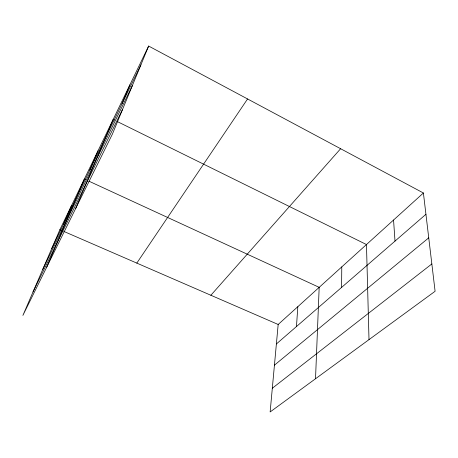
<?xml version="1.0" encoding="UTF-8"?>
<svg xmlns="http://www.w3.org/2000/svg" width="458" height="458" viewBox="0 0 458 458"><rect width="100%" height="100%" fill="white"/><g stroke="black" fill="none" stroke-linecap="round" stroke-linejoin="round"><path stroke-width="0.69" d="M341.588 287.418L341.777 266.894M315.522 378.749L319.18 287.349L88.841 181.139M296.475 326.537L297.82 306.688M423.404 193.001L278.172 324.476L270.14 411.948L435.1 291.277L423.404 193.001L148.644 46.052L59.866 229.704L22.9 315.396L112.382 134.148L148.644 46.052M121.954 103.892L129.912 84.799M75.593 208.665L113.137 119.504L114.42 120.133M89.837 170.055L98.023 150.762M46.75 267.083L84.341 179.067L85.629 179.662M63.336 224.66L71.534 205.562M51.708 248.614L140.927 64.801M42.783 269.304L132.305 85.755M33.005 291.969L122.629 109.244M136.81 263.104L247.566 98.957M210.869 295.255L340.62 148.724M276.38 343.958L425.94 214.287M274.434 365.163L428.74 237.834M272.315 388.241L431.848 263.94M59.866 229.704L61.172 230.271M63.777 231.399L278.172 324.476M117.626 121.719L366.469 244.543L369.005 339.624M393.554 220.023L395.002 241.108"/></g></svg>
